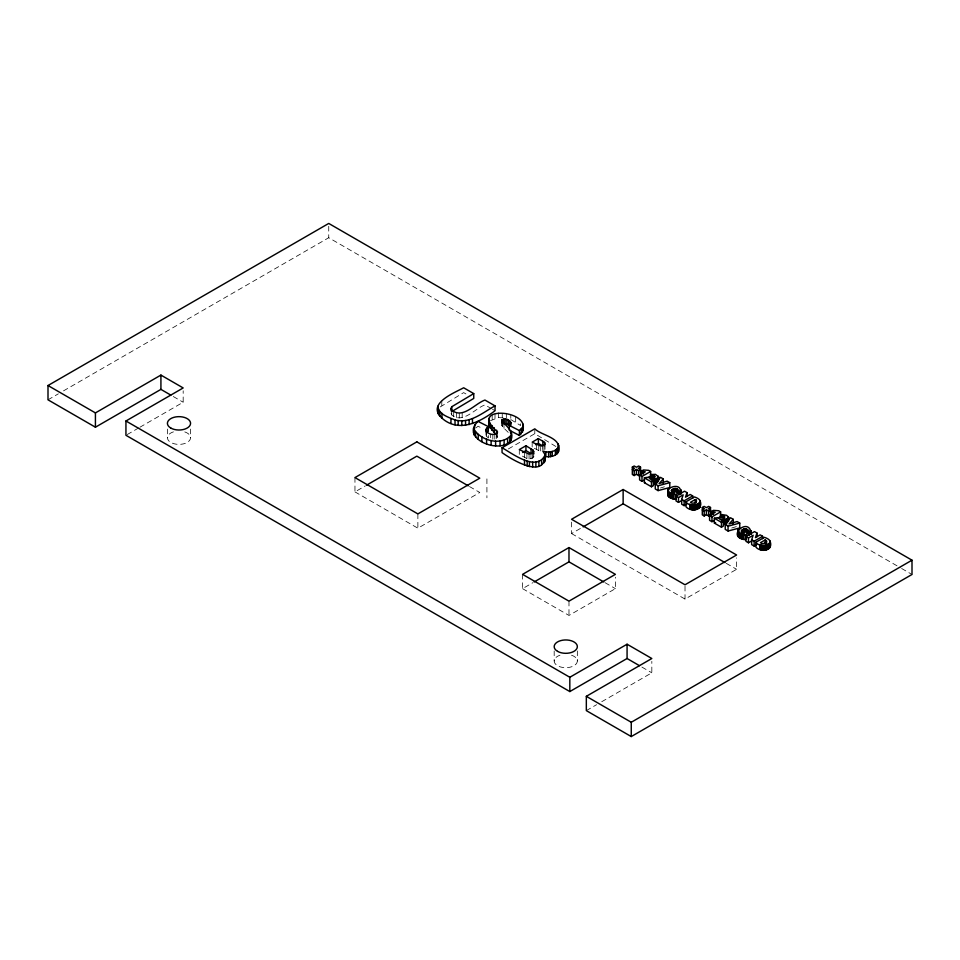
<?xml version="1.0" encoding="UTF-8"?>
<svg xmlns="http://www.w3.org/2000/svg" width="960" height="960" viewBox="0 0 960 960"><rect width="100%" height="100%" fill="white"/><g stroke="black" fill="none" stroke-linecap="round" stroke-linejoin="round"><path stroke-width="0.72" stroke-dasharray="4.8 3.6" d="M488.472 435.552L488.472 437.964L486.396 436.2L485.988 434.244M508.236 432.384L502.368 426.672L501.9 424.908M494.808 434.34L494.808 439.188L497.28 437.772L496.644 435.036M519.3 449.58L519.3 454.428L526.92 458.556L532.632 458.184L533.904 456.216L533.112 454.992M543.96 445.308L543.96 450.144L545.268 448.32L544.596 447.24M440.292 406.908L463.656 392.616L467.436 394.8M476.076 427.824L478.056 426.228L483.18 428.844M490.524 420.66L498.408 417.588L506.34 418.092L506.34 413.256M48 399.816L58.344 393.84M63.528 390.852L328.74 237.732L900.312 567.72M127.212 434.556L138.66 427.944M139.932 427.212L183.18 402.24L183.18 390.804M354.96 477.588L354.96 491.88L365.28 485.928M508.356 448.956L534.804 433.692L557.34 447.384M354.96 491.88L417.876 528.204L479.772 492.48L469.488 486.552M571.56 522.132L571.56 533.568L580.584 528.36M522.576 574.356L522.576 588.648L532.884 582.696M522.576 588.648L568.98 615.444L615.396 588.648L615.396 577.212M571.56 533.568L685.02 599.076L736.596 569.304L736.596 557.868M586.332 710.616L596.604 704.688M601.74 701.724L651.828 672.804L651.828 661.368M451.08 413.244L451.716 414.924C462.792 424.32 475.056 408.336 484.944 404.904L491.256 408.54M660.42 488.016L664.44 486.792M731.736 528.012L737.088 526.38L739.752 527.928M534.372 448.272L538.776 450.576L542.364 450.792M510.792 419.544L520.632 425.532L520.632 423.108M901.608 568.476L912 574.476M492.516 409.272L495.036 410.736M726.276 563.34L736.596 569.304M605.088 582.696L615.396 588.648M173.292 396.528L183.18 402.24M641.916 667.092L651.828 672.804M685.02 586.212L685.02 599.076M577.344 650.952L577.344 661.008M568.98 601.152L568.98 615.444M554.184 650.952L554.184 661.008M545.004 445.644L545.004 449.28M542.364 445.956L542.364 449.58M540.672 447.336L540.672 450.972M538.776 445.74L538.776 450.576M536.568 444.696L536.568 449.532M534.804 430.056L534.804 433.692M533.676 452.424L533.676 457.272M532.632 453.336L532.632 458.184M532.164 443.364L532.164 447M530.964 453.996L530.964 458.832M529.068 454.152L529.068 459M526.92 453.72L526.92 458.556M524.46 452.568L524.46 457.404M515.676 417.168L515.676 422.004M510.792 414.708L510.792 418.344M503.976 423.432L503.976 428.268M502.368 421.836L502.368 426.672M502.248 413.856L502.248 417.492M501.78 423.192L501.78 425.616M498.408 412.752L498.408 417.588M497.28 432.924L497.28 437.772M496.356 433.788L496.356 438.624M495 413.46L495 418.296M492.828 434.472L492.828 439.308M492.18 414.66L492.18 419.496M490.644 434.088L490.644 437.724M486.912 478.896L486.912 497.808M486.396 432.564L486.396 436.2M485.988 431.616L485.988 435.24M462.18 412.776L462.18 417.612M459.276 413.16L459.276 418.008M456.396 412.788L456.396 417.624M453.696 411.66L453.696 416.496M451.716 410.088L451.716 414.924M441.792 400.668L441.792 405.504M417.876 513.912L417.876 528.204M328.74 226.296L328.74 237.732M190.572 429.084L190.572 437.712M167.412 429.084L167.412 437.712M184.788 431.916A11.58 6.684 0 0 1 187.176 442.44A11.58 6.684 0 0 1 168.972 441.048A11.58 6.684 0 0 1 175.992 431.256M571.548 655.224A11.58 6.684 0 0 1 574.632 665.304A11.58 6.684 0 0 1 556.896 665.304A11.58 6.684 0 0 1 559.968 655.224"/><path stroke-width="1.44" d="M510.936 425.04L510.936 422.628C509.508 419.592 504.624 417.696 501.9 420.072L501.78 420.768C506.472 426.312 514.212 431.4 511.14 439.932C501.3 455.268 459.312 438.72 478.056 421.392L488.292 426.6L485.988 429.396C486.276 434.16 494.112 436.092 497.28 432.924L497.52 431.832C464.112 403.344 541.104 409.98 519.408 435.432L510.576 430.896M545.172 460.728L545.172 454.788L542.892 451.212L545.88 451.848L545.88 456.684C550.428 457.176 556.476 456.144 558.54 451.536C562.212 437.316 542.004 435.912 534.804 428.844L502.056 447.756L502.056 452.592C508.512 457.368 541.5 478.704 544.8 458.484M545.172 454.788C536.952 472.812 511.404 452.844 502.056 447.756M495.84 434.22L489.192 426.444L488.796 418.476M658.524 480.984L658.56 476.784L655.5 474.36L650.496 474.516L650.496 478.152M728.496 521.388L728.544 517.188L726.624 515.328L721.56 514.524L720.468 514.92L720.468 517.344M558.672 445.332C558.12 451.056 550.608 452.4 545.88 451.848M558.54 451.536L558.288 443.928M511.14 439.932L511.428 432.972M473.532 433.056L473.808 431.232M680.568 493.944L680.568 491.532C680.592 479.448 656.064 492.3 675.66 494.496L679.296 492.396L679.296 494.82M749.268 535.224L749.268 532.8L745.632 534.9L745.632 539.736C724.308 537.18 750.18 515.076 751.212 534.372M737.916 535.524L738.876 533.772M533.904 451.38L532.632 453.336L529.068 454.152L519.3 449.58L525.936 445.752L533.112 450.156L533.904 453.804M510.936 422.628L509.316 425.4L509.316 430.248M451.764 406.728L451.08 408.408L451.716 410.088C462.792 419.484 475.056 403.5 484.944 400.056L495.036 405.888L495.036 410.736C480.108 422.112 458.556 433.116 441.972 418.164C425.904 403.632 454.944 392.64 463.656 387.768L473.748 393.6L473.748 398.436L451.764 411.564L451.764 406.728L473.748 393.6M522.516 432.144L523.056 425.664M686.592 504.252L684.156 505.656L681.684 504.228L681.684 499.38L683.16 494.844L678.492 497.544L676.02 496.116L676.02 500.952L678.492 502.38L681.996 500.364M676.02 496.116L684.528 491.196L686.988 492.612L685.488 497.184L690.192 494.472L692.676 495.9L692.676 498.324M756.564 544.656L754.14 546.06L751.656 544.62L751.656 539.784L753.144 535.248L748.464 537.948L745.992 536.52L745.992 541.356L748.464 542.784L751.968 540.756M745.992 536.52L754.5 531.6L756.96 533.016L755.46 537.588L760.164 534.864L762.648 536.304L762.648 538.716M750.54 534.348L751.212 530.736M685.944 501.84C690.588 509.304 709.128 501.984 694.452 496.932L685.944 501.84L685.944 506.688C690.576 512.364 703.668 510.444 700.188 501.036M755.916 542.244C760.56 549.696 779.112 542.388 764.436 537.324L755.916 542.244L755.916 547.08C760.548 552.756 773.64 550.848 770.16 541.44M658.524 477.348L655.656 478.944L649.716 478.704L653.4 480.84L653.4 485.676L651.48 486.792L644.376 482.688L644.376 477.852C646.86 476.904 660.348 477.168 652.668 476.004L650.496 474.516M728.496 517.752L725.628 519.336L719.688 519.096L723.384 521.232L723.384 526.08L721.452 527.184L714.36 523.092L714.36 518.244C716.832 517.296 730.32 517.56 722.652 516.396L720.468 514.92M668.496 493.8C666.408 497.568 673.056 499.14 675.66 499.332L675.66 494.496M473.532 428.22C479.568 440.556 501.528 446.556 511.14 435.096M519.408 435.432L519.408 430.584L522.516 427.296M663.3 478.944L659.088 483.588L667.104 481.14L669.78 482.688L669.78 487.524L658.104 490.608L655.248 488.964L655.248 484.128L660.552 477.348L663.3 478.944L663.3 483.78M733.272 519.336L729.06 523.98L737.088 521.544L739.752 523.08L739.752 527.928L728.076 531.012L725.22 529.368L725.22 524.52L730.524 517.752L733.272 519.336L733.272 524.184M680.568 491.532L677.58 490.32L676.632 488.676L673.944 488.664L671.232 490.68L673.056 492.276L675.216 492.096L673.452 491.076L673.452 493.5M750.54 531.924L745.62 528.852L743.304 529.308L741.204 531.084L744.384 532.956L745.188 532.488L743.436 531.48L745.2 530.448L749.268 532.8M170.808 395.1L160.92 389.388L95.424 427.2L48 399.816L48 385.524L328.74 223.44L912 560.184L912 574.476L631.26 736.56L586.332 710.616L586.332 696.324L651.828 658.512L627.072 644.22L569.82 677.268L125.94 420.996L125.94 435.288L569.82 691.56L627.072 658.512L639.444 665.664M48 385.524L95.424 412.908L160.92 375.084L183.18 387.948L125.94 420.996M495.036 405.888C482.904 412.428 470.028 424.056 455.028 419.988C448.668 417.312 438.324 414.384 437.928 406.2M366.564 485.184L416.844 456.156L468.204 485.808M538.38 438.576L532.164 442.152L540.672 446.124L545.004 444.432L544.596 442.392L538.38 438.576L538.38 443.412L542.844 445.992L542.844 441.156M522.612 452.508L525.936 450.6L531.072 453.564L531.072 448.716M535.896 444.84L538.38 443.412M641.544 474.72L641.544 471.084L645.264 471.804L638.664 475.572L636.432 474.276L634.2 475.56L632.328 474.48L632.328 467.064L634.2 465.984L636.432 467.268L638.664 465.984L640.536 467.064L640.536 474.48M632.328 467.064L634.548 468.348L632.328 469.644L634.2 470.724L636.432 469.44L638.664 470.724L640.536 469.644L638.304 468.348L640.536 467.064M641.544 471.084L643.476 469.968L648.684 470.34L650.64 471.468L650.64 476.304L648.168 477.732M644.46 479.88L641.976 481.308L639.588 479.928L639.588 475.08L641.976 476.46L650.64 471.468M623.136 489.504L571.56 519.276L685.02 584.784L736.596 555L623.136 489.504L623.136 503.796L583.164 526.872M644.376 477.852L651.48 481.944L653.4 480.84M568.98 547.56L522.576 574.356L568.98 601.152L615.396 574.356L568.98 547.56L568.98 561.852L534.18 581.952M673.452 491.076L675.228 490.056L679.296 492.396M681.684 499.38L684.156 500.82L692.676 495.9M695.16 499.56L690.504 502.248C692.28 504.924 699.588 501.384 695.16 499.56L695.16 503.196M702.3 507.468L704.184 506.388L706.404 507.672L708.636 506.376L710.52 507.468L710.52 514.884L708.636 515.964L706.404 514.68L704.184 515.964L702.3 514.884L702.3 507.468L704.532 508.752L702.3 510.036L704.184 511.116L706.404 509.832L708.636 511.128L710.52 510.048L708.276 508.752L710.52 507.468M711.516 515.112L711.516 511.488L713.46 510.372L718.656 510.732L720.612 511.86L720.612 515.496M714.432 520.272L711.96 521.7L709.56 520.32L709.56 515.484L715.236 512.208L711.516 511.488M709.56 515.484L711.96 516.864L720.612 511.86M718.14 518.136L720.612 516.708M714.36 518.244L721.452 522.348L723.384 521.232M751.656 539.784L754.14 541.212L762.648 536.304M765.132 539.964L760.488 542.652C762.252 545.328 769.56 541.788 765.132 539.964L765.132 543.588M586.332 696.324L631.26 722.268L912 560.184M644.376 482.688L644.988 482.448M714.36 523.092L715.62 522.648M655.248 484.128L658.104 485.772L669.78 482.688M725.22 524.52L728.076 526.176L739.752 523.08M724.248 519.396L724.248 524.244L725.628 524.184L726.696 523.956L726.696 519.12M510.24 421.356L510.24 426.192L506.844 424.164L503.676 423.936L503.676 419.088M737.916 530.676L740.076 533.268L745.632 534.9M509.316 425.4L519.408 430.584M623.136 503.796L724.992 562.596M568.98 561.852L603.792 581.952M769.308 545.076L770.172 546.888M699.336 504.672L700.2 506.484M523.056 430.5L522.912 424.032M437.928 411.036L437.964 412.932M769.932 542.64L769.932 547.488M769.896 540.84L769.896 545.688M769.476 543.216L769.476 548.064M768.84 543.78L768.84 548.616M768.036 544.296L768.036 549.132M766.752 544.944L766.752 549.792M766.548 540.924L766.548 543.336M766.236 540.636L766.236 543.048M765.792 540.336L765.792 542.76M765.612 545.34L765.612 550.176M764.544 545.52L764.544 550.368M763.488 545.568L763.488 550.404M762.492 545.484L762.492 550.32M761.628 545.268L761.628 550.116M760.632 544.896L760.632 549.744M759.828 544.5L759.828 549.348M756.96 533.016L756.96 536.652M754.14 541.212L754.14 546.06M751.008 531.324L751.008 533.748M748.464 537.948L748.464 542.784M747.756 529.992L747.768 532.776M747.528 529.632L747.528 532.056M747.06 529.296L747.06 532.92M746.616 529.08L746.616 532.704M746.136 528.924L746.136 531.348M745.62 528.852L745.62 531.276M745.08 528.84L745.08 531.264M744.516 528.912L744.516 531.336M743.916 529.068L743.916 532.704M743.868 534.648L743.868 539.484M743.304 529.308L743.304 532.944M742.668 529.644L742.668 533.28M742.488 534.324L742.488 539.172M742.056 530.028L742.056 533.664M741.612 530.4L741.612 532.824M741.288 533.892L741.288 538.728M740.076 533.268L740.076 538.104M739.38 532.824L739.38 537.672M738.828 532.392L738.828 537.24M738.48 529.356L738.408 536.808M738.18 529.8L738.18 534.636M737.988 530.244L738.12 536.376M728.544 517.188L728.544 519.6M728.28 516.624L728.172 520.704M728.076 526.176L728.076 531.012M727.572 518.748L727.572 522.372M725.628 519.336L725.628 524.184M724.044 516.036L724.044 518.46M722.412 519.288L722.412 521.7M721.452 522.348L721.452 527.184M713.4 511.968L713.4 514.392M711.96 516.864L711.96 521.7M708.636 511.128L708.636 515.964M706.404 509.832L706.404 514.68M704.184 511.116L704.184 515.964M699.96 502.248L699.96 507.084M699.924 500.448L699.924 505.284M699.504 502.824L699.504 507.66M698.856 503.376L698.856 508.212M698.064 503.892L698.064 508.74M696.78 504.552L696.78 509.388M696.264 500.232L696.264 502.656M695.82 499.944L695.82 502.356M695.64 504.936L695.64 509.772M694.572 505.128L694.572 509.964M693.516 505.164L693.516 510.012M692.52 505.08L692.52 509.916M691.656 504.876L691.656 509.712M690.648 504.504L690.648 509.34M689.856 504.108L689.856 508.944M686.988 492.612L686.988 496.248M684.156 500.82L684.156 505.656M681.18 489.768L681.24 493.968M681.036 490.932L681.036 493.344M678.492 497.544L678.492 502.38M677.784 489.588L677.796 492.372M677.556 489.24L677.556 491.652M677.088 488.892L677.088 492.528M676.632 488.676L676.632 492.312M676.152 488.532L676.152 490.956M675.648 488.448L675.648 490.872M675.108 488.448L675.108 490.86M674.532 488.508L674.532 490.932M673.944 488.664L673.944 493.512M673.896 494.244L673.896 499.092M673.332 488.916L673.332 492.54M672.684 489.24L672.684 492.876M672.516 493.932L672.516 498.768M672.084 489.636L672.084 493.26M671.628 490.008L671.628 492.42M671.316 493.488L671.316 498.324M670.104 492.864L670.104 497.712M669.408 492.432L669.408 497.268M668.856 492L668.856 496.836M668.496 488.964L668.436 496.404M668.196 489.396L668.148 495.984M668.016 489.84L667.98 495.552M658.56 476.784L658.56 479.208M658.308 476.22L658.2 481.512M658.104 485.772L658.104 490.608M657.6 478.344L657.6 481.98M656.724 478.716L656.724 483.564M655.656 478.944L655.656 483.78L654.276 483.84L654.276 479.004M654.612 475.704L654.612 478.128M654.06 475.644L654.06 478.068M653.436 475.728L653.436 478.152M652.44 478.884L652.44 481.308M651.48 481.944L651.48 486.792M643.428 471.576L643.428 473.988M641.976 476.46L641.976 481.308M638.664 470.724L638.664 475.572M636.432 469.44L636.432 474.276M634.2 470.724L634.2 475.56M631.26 722.268L631.26 736.56M627.072 644.22L627.072 658.512M569.82 677.268L569.82 691.56M557.952 447.948L557.952 452.784M556.896 449.1L556.896 453.948M555.396 450.156L555.396 454.992M552.252 451.452L552.252 456.288M550.488 451.812L550.488 456.648M548.604 451.98L548.604 456.828M544.8 456.948L544.8 461.784M544.596 442.392L544.596 446.028M544.08 457.956L544.08 462.804M541.632 459.852L541.632 464.688M538.92 461.076L538.92 465.912M535.872 461.808L535.872 466.656M533.112 450.156L533.112 453.78M532.656 462.048L532.656 466.896M529.416 461.796L529.416 466.644M527.184 461.244L527.184 466.08M525.936 445.752L525.936 450.6M524.508 460.2L524.508 465.036M521.304 428.94L521.304 433.776M510.588 430.584L510.588 433.008M509.82 436.992L509.82 441.828M508.572 420.108L508.572 424.944M507.588 438.648L507.588 443.484M506.844 419.316L506.844 424.164M505.164 419.004L505.164 423.84M504.132 440.148L504.132 444.984M502.452 419.532L502.452 423.168M501.9 420.072L501.78 423.192M500.04 441L500.04 445.836M496.644 430.188L496.644 433.824M495.612 441.144L495.612 445.98M494.232 427.74L494.232 432.576M491.952 425.484L491.952 430.332M491.136 440.508L491.136 445.356M490.272 423.444L490.272 428.28M489.192 421.596L489.192 426.444M488.712 419.964L488.712 424.8M488.292 426.6L488.292 431.448M486.696 428.076L486.696 432.912M486.576 439.068L486.576 443.904M485.988 429.396L485.988 431.82M481.884 436.752L481.884 441.588M478.224 434.412L478.224 439.248M475.62 432.204L475.62 437.052M474.66 424.656L474.66 428.28M474.048 430.14L474.048 434.976M472.476 418.656L472.476 423.492M469.14 419.796L469.14 424.632M465.564 420.516L465.564 425.364M461.796 420.768L461.796 425.604M458.172 420.564L458.172 425.412M455.028 419.988L455.028 424.824M451.08 408.408L451.08 410.832M450.96 418.584L450.96 423.432M441.972 413.328L441.972 418.164M439.884 411.54L439.884 416.376M438.576 409.836L438.576 414.672M160.92 375.084L160.92 389.388M95.424 412.908L95.424 427.2M416.844 441.864L354.96 477.588L417.876 513.912L479.772 478.188L416.844 441.864M170.808 428.064A11.58 6.684 0 0 0 190.176 425.064A11.58 6.684 0 0 0 175.992 416.88A11.58 6.684 0 0 0 170.808 428.064M557.58 651.36A11.58 6.684 0 0 0 576.948 648.372A11.58 6.684 0 0 0 562.764 640.176A11.58 6.684 0 0 0 557.58 651.36"/></g></svg>
